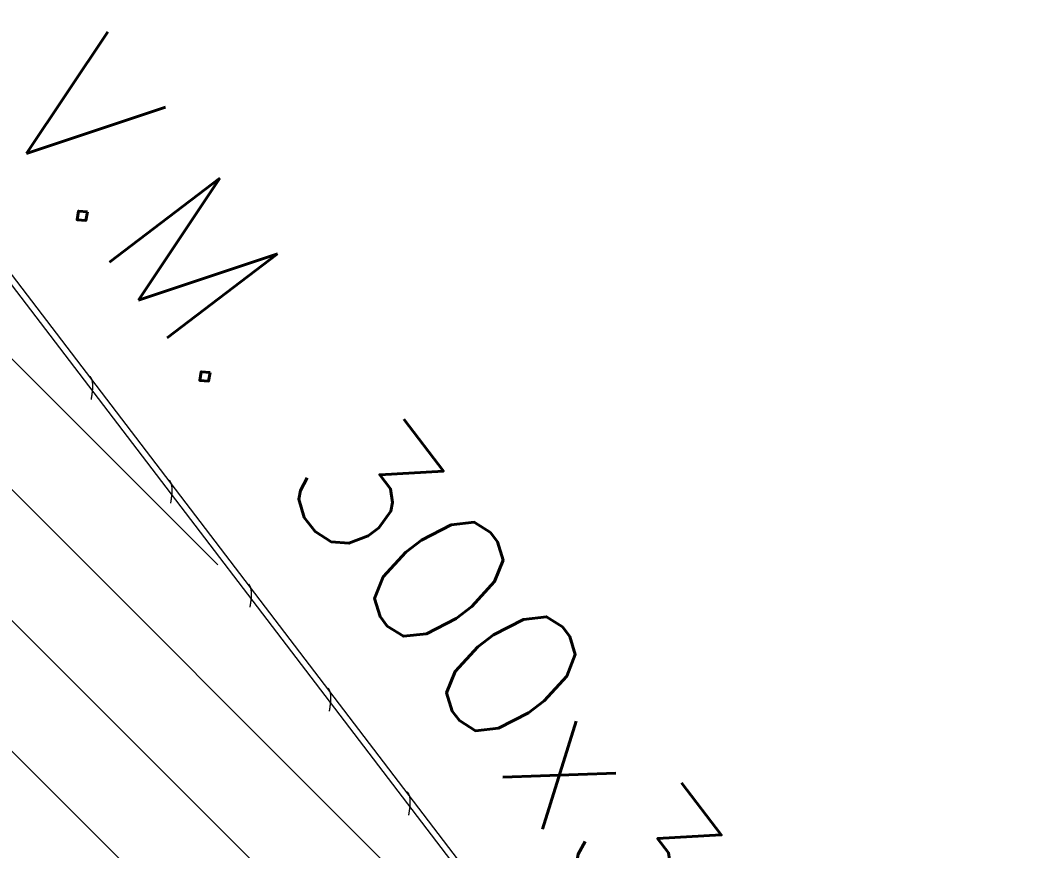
# Model space of a CAD drawing. Extents: x -10459 to 16942, y -13088 to 14608.
# Drawn here: x 5285.1 to 5366.1, y 3139.5 to 3206.8 of the extents above; entities that cross this region are included whole.
import ezdxf

# ---------------------------------------------------------------- set-up
doc = ezdxf.new("R2010")
doc.units = 0
doc.header["$LTSCALE"] = 30
doc.header["$MEASUREMENT"] = 0
doc.linetypes.add("EJE1-1'$0$RLE-PROYECCION", pattern=[0.71438, 0.47625, -0.23813])
doc.layers.get('0').update_dxf_attribs({"linetype": 'CONTINUOUS'})
doc.layers.add("EJE1-1'$0$RLA-ACHURADO", color=30, linetype="EJE1-1'$0$RLE-PROYECCION", lineweight=15, transparency=0.7)
doc.layers.add("EJE1-1'$0$RLA-CONTORNO", color=30, linetype='CONTINUOUS', lineweight=15)
doc.layers.add("EJE1-1'$0$RLA-TEXTOS-1", color=9, linetype='CONTINUOUS', lineweight=9)
doc.styles.add("EJE1-1'$0$RomanS", font='romans.shx', dxfattribs={"height": 11.25})

# ---------------------------------------------------------------- blocks, each defined once
blk = doc.blocks.new("EJE1-1'$0$FP_3-EJE 1-1_")
at = {"layer": "EJE1-1'$0$RLA-CONTORNO"}
for p, q in [((2580.477, 837.91), (2378.111, 1103)), ((2455.527, 1001.683), (2455.513, 1001.703)), ((2455.54, 1001.663), (2455.527, 1001.683)), ((2455.553, 1001.642), (2455.54, 1001.663)), ((2455.566, 1001.621), (2455.553, 1001.642)), ((2455.578, 1001.599), (2455.566, 1001.621)), ((2455.59, 1001.577), (2455.578, 1001.599)), ((2455.601, 1001.555), (2455.59, 1001.577)), ((2455.611, 1001.532), (2455.601, 1001.555)), ((2455.622, 1001.509), (2455.611, 1001.532)), ((2455.631, 1001.485), (2455.622, 1001.509)), ((2455.64, 1001.461), (2455.631, 1001.485)), ((2455.649, 1001.437), (2455.64, 1001.461)), ((2455.657, 1001.413), (2455.649, 1001.437)), ((2455.665, 1001.388), (2455.657, 1001.413)), ((2455.672, 1001.362), (2455.665, 1001.388)), ((2455.679, 1001.336), (2455.672, 1001.362)), ((2455.685, 1001.31), (2455.679, 1001.336)), ((2455.691, 1001.284), (2455.685, 1001.31)), ((2455.696, 1001.257), (2455.691, 1001.284)), ((2455.701, 1001.23), (2455.696, 1001.257)), ((2455.706, 1001.203), (2455.701, 1001.23)), ((2455.705, 1000.492), (2455.709, 1000.525)), ((2455.71, 1001.175), (2455.706, 1001.203)), ((2455.709, 1000.525), (2455.712, 1000.559)), ((2455.714, 1001.147), (2455.71, 1001.175)), ((2455.712, 1000.559), (2455.715, 1000.592)), ((2455.717, 1001.118), (2455.714, 1001.147)), ((2455.715, 1000.592), (2455.717, 1000.625)), ((2455.72, 1001.09), (2455.717, 1001.118)), ((2455.717, 1000.625), (2455.72, 1000.657)), ((2455.722, 1001.061), (2455.72, 1001.09)), ((2455.72, 1000.657), (2455.722, 1000.69)), ((2455.724, 1001.031), (2455.722, 1001.061)), ((2455.722, 1000.69), (2455.724, 1000.722)), ((2455.726, 1001.002), (2455.724, 1001.031)), ((2455.724, 1000.722), (2455.725, 1000.754)), ((2455.725, 1000.754), (2455.727, 1000.786)), ((2455.727, 1000.972), (2455.726, 1001.002)), ((2455.728, 1000.941), (2455.727, 1000.972)), ((2455.727, 1000.818), (2455.728, 1000.849)), ((2455.727, 1000.786), (2455.727, 1000.818)), ((2455.728, 1000.911), (2455.728, 1000.941)), ((2455.728, 1000.88), (2455.728, 1000.911)), ((2455.728, 1000.849), (2455.728, 1000.88)), ((2455.61, 999.832), (2455.616, 999.868)), ((2455.616, 999.868), (2455.621, 999.903)), ((2455.621, 999.903), (2455.627, 999.938)), ((2455.627, 999.938), (2455.633, 999.973)), ((2455.633, 999.973), (2455.638, 1000.009)), ((2455.638, 1000.009), (2455.644, 1000.044)), ((2455.644, 1000.044), (2455.649, 1000.079)), ((2455.649, 1000.079), (2455.655, 1000.114)), ((2455.655, 1000.114), (2455.66, 1000.149)), ((2455.66, 1000.149), (2455.665, 1000.184)), ((2455.665, 1000.184), (2455.67, 1000.218)), ((2455.67, 1000.218), (2455.675, 1000.253)), ((2455.675, 1000.253), (2455.68, 1000.288)), ((2455.68, 1000.288), (2455.685, 1000.322)), ((2455.685, 1000.322), (2455.689, 1000.356)), ((2455.689, 1000.356), (2455.694, 1000.39)), ((2455.694, 1000.39), (2455.698, 1000.424)), ((2455.698, 1000.424), (2455.701, 1000.458)), ((2455.701, 1000.458), (2455.705, 1000.492)), ((2461.963, 993.252), (2461.949, 993.273)), ((2461.976, 993.232), (2461.963, 993.252)), ((2461.989, 993.211), (2461.976, 993.232)), ((2462.002, 993.19), (2461.989, 993.211)), ((2462.014, 993.168), (2462.002, 993.19)), ((2462.026, 993.146), (2462.014, 993.168)), ((2462.037, 993.124), (2462.026, 993.146)), ((2462.048, 993.101), (2462.037, 993.124)), ((2462.058, 993.078), (2462.048, 993.101)), ((2462.067, 993.054), (2462.058, 993.078)), ((2462.076, 993.031), (2462.067, 993.054)), ((2462.085, 993.006), (2462.076, 993.031)), ((2462.093, 992.982), (2462.085, 993.006)), ((2462.101, 992.957), (2462.093, 992.982)), ((2462.108, 992.931), (2462.101, 992.957)), ((2462.115, 992.906), (2462.108, 992.931)), ((2462.121, 992.879), (2462.115, 992.906)), ((2462.127, 992.853), (2462.121, 992.879)), ((2462.132, 992.826), (2462.127, 992.853)), ((2462.137, 992.799), (2462.132, 992.826)), ((2462.142, 992.772), (2462.137, 992.799)), ((2462.146, 992.744), (2462.142, 992.772)), ((2462.15, 992.716), (2462.146, 992.744)), ((2462.153, 992.687), (2462.15, 992.716)), ((2462.156, 992.659), (2462.153, 992.687)), ((2462.158, 992.63), (2462.156, 992.659)), ((2462.16, 992.6), (2462.158, 992.63)), ((2462.162, 992.571), (2462.16, 992.6)), ((2462.163, 992.541), (2462.162, 992.571)), ((2462.164, 992.51), (2462.163, 992.541)), ((2462.163, 992.387), (2462.164, 992.418)), ((2462.164, 992.48), (2462.164, 992.51)), ((2462.164, 992.449), (2462.164, 992.48)), ((2462.164, 992.418), (2462.164, 992.449)), ((2462.074, 991.578), (2462.08, 991.613)), ((2462.08, 991.613), (2462.086, 991.648)), ((2462.086, 991.648), (2462.091, 991.683)), ((2462.091, 991.683), (2462.096, 991.718)), ((2462.096, 991.718), (2462.101, 991.753)), ((2462.101, 991.753), (2462.106, 991.787)), ((2462.106, 991.787), (2462.111, 991.822)), ((2462.111, 991.822), (2462.116, 991.857)), ((2462.116, 991.857), (2462.121, 991.891)), ((2462.121, 991.891), (2462.125, 991.925)), ((2462.125, 991.925), (2462.13, 991.959)), ((2462.13, 991.959), (2462.134, 991.993)), ((2462.134, 991.993), (2462.138, 992.027)), ((2462.138, 992.027), (2462.141, 992.061)), ((2462.141, 992.061), (2462.145, 992.094)), ((2462.145, 992.094), (2462.148, 992.128)), ((2462.148, 992.128), (2462.151, 992.161)), ((2462.151, 992.161), (2462.153, 992.194)), ((2462.153, 992.194), (2462.156, 992.227)), ((2462.156, 992.227), (2462.158, 992.259)), ((2462.158, 992.259), (2462.16, 992.291)), ((2462.16, 992.291), (2462.161, 992.323)), ((2462.161, 992.323), (2462.163, 992.355)), ((2462.163, 992.355), (2462.163, 992.387)), ((2462.046, 991.402), (2462.052, 991.437)), ((2462.052, 991.437), (2462.057, 991.472)), ((2462.057, 991.472), (2462.063, 991.507)), ((2462.063, 991.507), (2462.069, 991.543)), ((2462.069, 991.543), (2462.074, 991.578)), ((2468.399, 984.822), (2468.385, 984.842)), ((2468.412, 984.801), (2468.399, 984.822)), ((2468.425, 984.78), (2468.412, 984.801)), ((2468.438, 984.759), (2468.425, 984.78)), ((2468.45, 984.737), (2468.438, 984.759)), ((2468.462, 984.715), (2468.45, 984.737)), ((2468.473, 984.693), (2468.462, 984.715)), ((2468.484, 984.67), (2468.473, 984.693)), ((2468.494, 984.647), (2468.484, 984.67)), ((2468.503, 984.624), (2468.494, 984.647)), ((2468.512, 984.6), (2468.503, 984.624)), ((2468.521, 984.575), (2468.512, 984.6)), ((2468.529, 984.551), (2468.521, 984.575)), ((2468.537, 984.526), (2468.529, 984.551)), ((2468.544, 984.5), (2468.537, 984.526)), ((2468.551, 984.475), (2468.544, 984.5)), ((2468.557, 984.449), (2468.551, 984.475)), ((2468.563, 984.422), (2468.557, 984.449)), ((2468.569, 984.395), (2468.563, 984.422)), ((2468.573, 984.368), (2468.569, 984.395)), ((2468.578, 984.341), (2468.573, 984.368)), ((2468.582, 984.313), (2468.578, 984.341)), ((2468.586, 984.285), (2468.582, 984.313)), ((2468.557, 983.46), (2468.561, 983.494)), ((2468.561, 983.494), (2468.566, 983.529)), ((2468.566, 983.529), (2468.57, 983.563)), ((2468.57, 983.563), (2468.574, 983.596)), ((2468.574, 983.596), (2468.577, 983.63)), ((2468.577, 983.63), (2468.581, 983.664)), ((2468.581, 983.664), (2468.584, 983.697)), ((2468.584, 983.697), (2468.587, 983.73)), ((2468.589, 984.257), (2468.586, 984.285)), ((2468.587, 983.73), (2468.589, 983.763)), ((2468.592, 984.228), (2468.589, 984.257)), ((2468.589, 983.763), (2468.592, 983.796)), ((2468.594, 984.199), (2468.592, 984.228)), ((2468.592, 983.796), (2468.594, 983.828)), ((2468.596, 984.169), (2468.594, 984.199)), ((2468.594, 983.828), (2468.596, 983.86)), ((2468.598, 984.14), (2468.596, 984.169)), ((2468.596, 983.86), (2468.597, 983.892)), ((2468.597, 983.892), (2468.599, 983.924)), ((2468.599, 984.11), (2468.598, 984.14)), ((2468.6, 984.08), (2468.599, 984.11)), ((2468.599, 983.956), (2468.6, 983.987)), ((2468.599, 983.924), (2468.599, 983.956)), ((2468.6, 984.049), (2468.6, 984.08)), ((2468.6, 984.018), (2468.6, 984.049)), ((2468.6, 983.987), (2468.6, 984.018)), ((2468.482, 982.971), (2468.488, 983.006)), ((2468.488, 983.006), (2468.493, 983.041)), ((2468.493, 983.041), (2468.499, 983.076)), ((2468.499, 983.076), (2468.505, 983.112)), ((2468.505, 983.112), (2468.51, 983.147)), ((2468.51, 983.147), (2468.516, 983.182)), ((2468.516, 983.182), (2468.522, 983.217)), ((2468.522, 983.217), (2468.527, 983.252)), ((2468.527, 983.252), (2468.532, 983.287)), ((2468.532, 983.287), (2468.537, 983.322)), ((2468.537, 983.322), (2468.543, 983.357)), ((2468.543, 983.357), (2468.547, 983.391)), ((2468.547, 983.391), (2468.552, 983.426)), ((2468.552, 983.426), (2468.557, 983.46)), ((2474.835, 976.391), (2474.821, 976.411)), ((2474.848, 976.37), (2474.835, 976.391)), ((2474.862, 976.349), (2474.848, 976.37)), ((2474.874, 976.328), (2474.862, 976.349)), ((2474.886, 976.306), (2474.874, 976.328)), ((2474.898, 976.284), (2474.886, 976.306)), ((2474.909, 976.262), (2474.898, 976.284)), ((2474.92, 976.239), (2474.909, 976.262)), ((2474.93, 976.216), (2474.92, 976.239)), ((2474.939, 976.193), (2474.93, 976.216)), ((2474.949, 976.169), (2474.939, 976.193)), ((2474.957, 976.144), (2474.949, 976.169)), ((2474.965, 976.12), (2474.957, 976.144)), ((2474.973, 976.095), (2474.965, 976.12)), ((2474.98, 976.069), (2474.973, 976.095)), ((2474.987, 976.044), (2474.98, 976.069)), ((2474.993, 976.018), (2474.987, 976.044)), ((2474.999, 975.991), (2474.993, 976.018)), ((2475.005, 975.964), (2474.999, 975.991)), ((2475.009, 975.937), (2475.005, 975.964)), ((2475.014, 975.91), (2475.009, 975.937)), ((2475.018, 975.882), (2475.014, 975.91)), ((2475.022, 975.854), (2475.018, 975.882)), ((2475.025, 975.826), (2475.022, 975.854)), ((2475.028, 975.797), (2475.025, 975.826)), ((2475.03, 975.768), (2475.028, 975.797)), ((2475.028, 975.365), (2475.03, 975.397)), ((2475.032, 975.738), (2475.03, 975.768)), ((2475.03, 975.397), (2475.032, 975.43)), ((2475.034, 975.709), (2475.032, 975.738)), ((2475.032, 975.43), (2475.033, 975.462)), ((2475.033, 975.462), (2475.035, 975.493)), ((2475.035, 975.679), (2475.034, 975.709)), ((2475.036, 975.649), (2475.035, 975.679)), ((2475.035, 975.493), (2475.036, 975.525)), ((2475.036, 975.618), (2475.036, 975.649)), ((2475.036, 975.587), (2475.036, 975.618)), ((2475.036, 975.556), (2475.036, 975.587)), ((2475.036, 975.525), (2475.036, 975.556)), ((2474.918, 974.54), (2474.924, 974.575)), ((2474.924, 974.575), (2474.93, 974.61)), ((2474.93, 974.61), (2474.935, 974.646)), ((2474.935, 974.646), (2474.941, 974.681)), ((2474.941, 974.681), (2474.947, 974.716)), ((2474.947, 974.716), (2474.952, 974.751)), ((2474.952, 974.751), (2474.958, 974.786)), ((2474.958, 974.786), (2474.963, 974.821)), ((2474.963, 974.821), (2474.968, 974.856)), ((2474.968, 974.856), (2474.973, 974.891)), ((2474.973, 974.891), (2474.979, 974.926)), ((2474.979, 974.926), (2474.983, 974.96)), ((2474.983, 974.96), (2474.988, 974.995)), ((2474.988, 974.995), (2474.993, 975.029)), ((2474.993, 975.029), (2474.997, 975.064)), ((2474.997, 975.064), (2475.002, 975.098)), ((2475.002, 975.098), (2475.006, 975.132)), ((2475.006, 975.132), (2475.01, 975.165)), ((2475.01, 975.165), (2475.013, 975.199)), ((2475.013, 975.199), (2475.017, 975.233)), ((2475.017, 975.233), (2475.02, 975.266)), ((2475.02, 975.266), (2475.023, 975.299)), ((2475.023, 975.299), (2475.025, 975.332)), ((2475.025, 975.332), (2475.028, 975.365)), ((2481.271, 967.96), (2481.257, 967.98)), ((2481.284, 967.939), (2481.271, 967.96)), ((2481.298, 967.918), (2481.284, 967.939)), ((2481.31, 967.897), (2481.298, 967.918)), ((2481.322, 967.876), (2481.31, 967.897)), ((2481.334, 967.854), (2481.322, 967.876)), ((2481.345, 967.831), (2481.334, 967.854)), ((2481.356, 967.808), (2481.345, 967.831)), ((2481.366, 967.785), (2481.356, 967.808)), ((2481.375, 967.762), (2481.366, 967.785)), ((2481.385, 967.738), (2481.375, 967.762)), ((2481.393, 967.714), (2481.385, 967.738)), ((2481.401, 967.689), (2481.393, 967.714)), ((2481.409, 967.664), (2481.401, 967.689)), ((2481.416, 967.639), (2481.409, 967.664)), ((2481.423, 967.613), (2481.416, 967.639)), ((2481.429, 967.587), (2481.423, 967.613)), ((2481.435, 967.56), (2481.429, 967.587)), ((2481.441, 967.534), (2481.435, 967.56)), ((2481.446, 967.506), (2481.441, 967.534)), ((2481.45, 967.479), (2481.446, 967.506)), ((2481.454, 967.451), (2481.45, 967.479)), ((2481.458, 967.423), (2481.454, 967.451)), ((2481.461, 967.395), (2481.458, 967.423)), ((2481.464, 967.366), (2481.461, 967.395)), ((2481.466, 967.337), (2481.464, 967.366)), ((2481.468, 967.308), (2481.466, 967.337)), ((2481.47, 967.278), (2481.468, 967.308)), ((2481.41, 966.46), (2481.415, 966.495)), ((2481.415, 966.495), (2481.42, 966.529)), ((2481.42, 966.529), (2481.424, 966.564)), ((2481.424, 966.564), (2481.429, 966.598)), ((2481.429, 966.598), (2481.433, 966.633)), ((2481.433, 966.633), (2481.438, 966.667)), ((2481.438, 966.667), (2481.442, 966.701)), ((2481.442, 966.701), (2481.446, 966.735)), ((2481.446, 966.735), (2481.449, 966.768)), ((2481.449, 966.768), (2481.453, 966.802)), ((2481.453, 966.802), (2481.456, 966.835)), ((2481.456, 966.835), (2481.459, 966.868)), ((2481.459, 966.868), (2481.462, 966.901)), ((2481.462, 966.901), (2481.464, 966.934)), ((2481.464, 966.934), (2481.466, 966.966)), ((2481.466, 966.966), (2481.468, 966.999)), ((2481.468, 966.999), (2481.469, 967.031)), ((2481.469, 967.031), (2481.471, 967.063)), ((2481.471, 967.248), (2481.47, 967.278)), ((2481.472, 967.218), (2481.471, 967.248)), ((2481.471, 967.063), (2481.472, 967.094)), ((2481.472, 967.187), (2481.472, 967.218)), ((2481.472, 967.156), (2481.472, 967.187)), ((2481.472, 967.125), (2481.472, 967.156)), ((2481.472, 967.094), (2481.472, 967.125)), ((2481.354, 966.109), (2481.36, 966.144)), ((2481.36, 966.144), (2481.366, 966.179)), ((2481.366, 966.179), (2481.371, 966.215)), ((2481.371, 966.215), (2481.377, 966.25)), ((2481.377, 966.25), (2481.383, 966.285)), ((2481.383, 966.285), (2481.388, 966.32)), ((2481.388, 966.32), (2481.394, 966.355)), ((2481.394, 966.355), (2481.399, 966.39)), ((2481.399, 966.39), (2481.404, 966.425)), ((2481.404, 966.425), (2481.41, 966.46))]:
    blk.add_line(p, q, dxfattribs=at)
blk = doc.blocks.new("EJE1-1'$0$RLA-VIGAS-CAJONES - V_M_ 300x300x5-397154-EJE 1-1_")
at = {"layer": "EJE1-1'$0$RLA-CONTORNO"}
blk.add_line((2580.477, 837.086), (2377.482, 1103), dxfattribs=at)
blk = doc.blocks.new("EJE1-1'")
at = {"layer": "EJE1-1'$0$RLA-ACHURADO"}
h = blk.add_hatch(dxfattribs=at)
h.set_pattern_fill('RLE-ELEMENTOS METALICOS', color=256, style=0, pattern_type=2)
h.set_pattern_definition([(135, (-234.281, -2576.79), (-5.303301, -5.303301), [])])
h.paths.add_polyline_path([(2580.477, 790.118), (2580.477, 836.262), (2376.853, 1103), (2375.481, 1103), (2375.481, 1058.653), (2572.154, 801.021)], flags=0)
at = {"layer": "EJE1-1'$0$RLA-CONTORNO"}
for name in ["EJE1-1'$0$RLA-VIGAS-CAJONES - V_M_ 300x300x5-397154-EJE 1-1_", "EJE1-1'$0$FP_3-EJE 1-1_"]:
    blk.add_blockref(name, (0, 0), dxfattribs=at)
at = {"layer": "EJE1-1'$0$RLA-TEXTOS-1", "insert": (2489.052, 978.341), "char_height": 11.25, "width": 150.89513, "attachment_point": 5, "rotation": 307.35767, "line_spacing_factor": 0.941778, "style": "EJE1-1'$0$RomanS"}
blk.add_mtext('V.M. 300x300x5', dxfattribs=at)

msp = doc.modelspace()

# ---------------------------------------------------------------- block references
msp.add_blockref("EJE1-1'", (2835.3, 2176.191))

doc.saveas('drawing.dxf')
